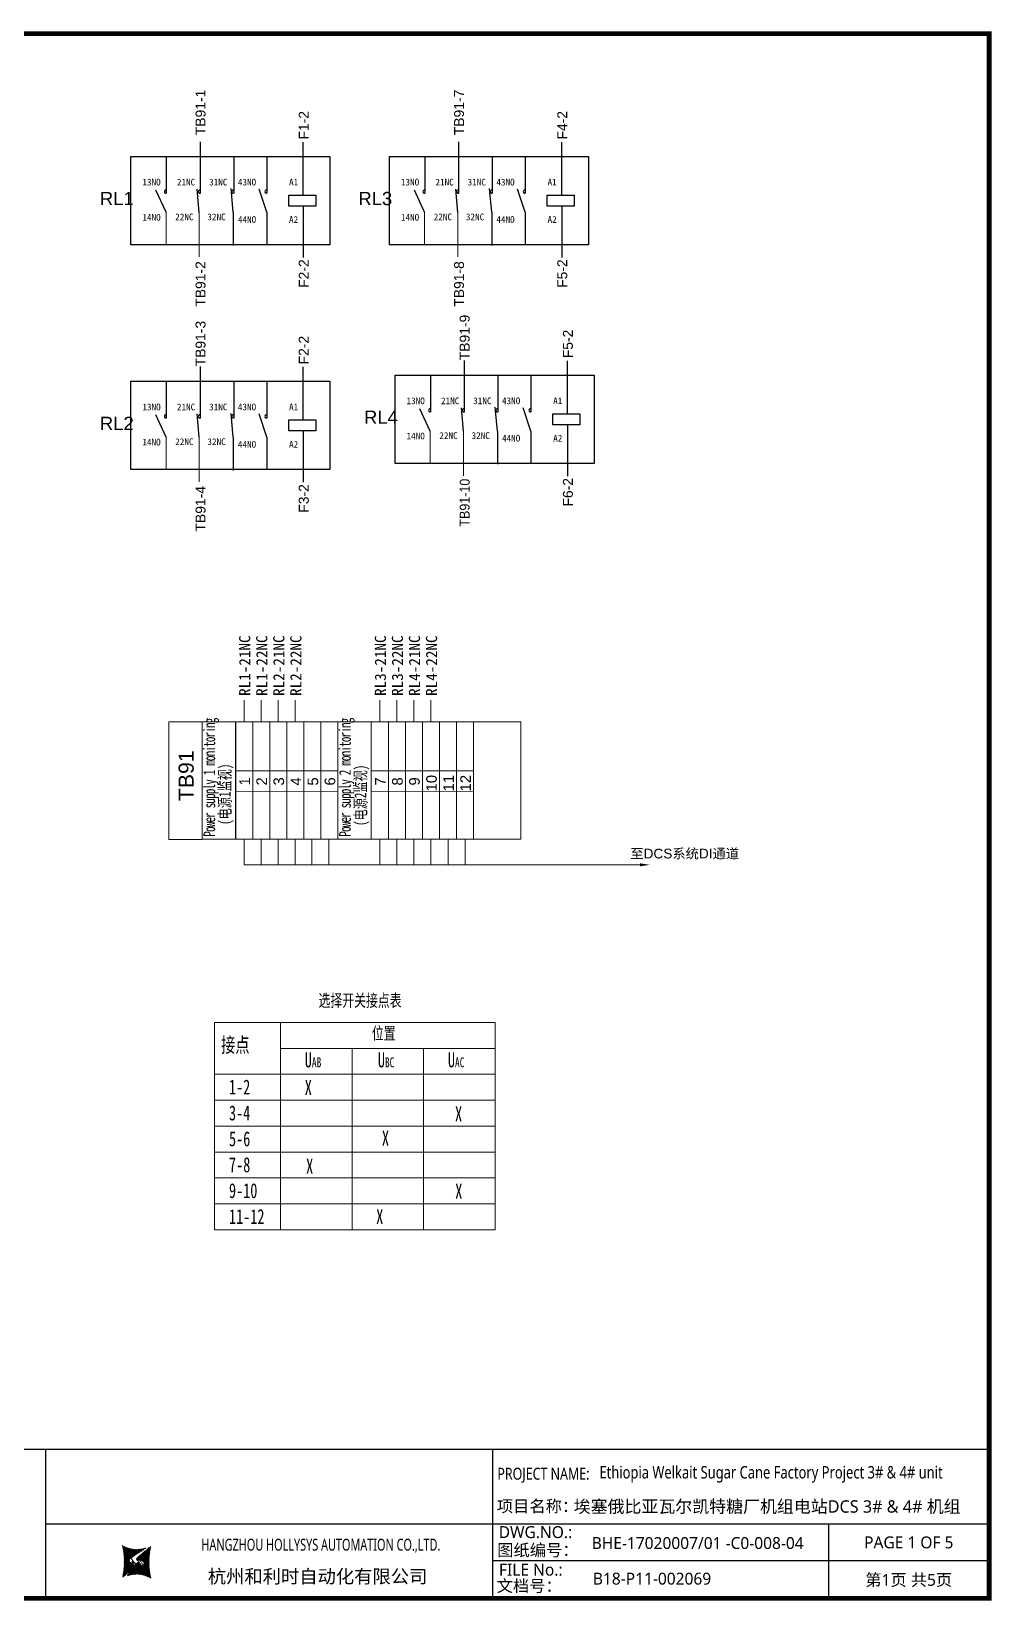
# Model space of a CAD drawing. Extents: x 81437 to 204847, y -54769 to -29444.
# Drawn here: x 98592 to 100525, y -45831 to -42670 of the extents above; entities that cross this region are included whole.
import ezdxf
from ezdxf.enums import TextEntityAlignment as Align
from ezdxf.lldxf.tags import DXFTag

# ---------------------------------------------------------------- set-up
doc = ezdxf.new("R2010")
doc.units = 0
doc.header["$LTSCALE"] = 100
doc.header["$MEASUREMENT"] = 0
for name, color, linetype in [('t', 1, 'Continuous'), ('标准图框及表格', 7, 'Continuous'), ('继电器', 7, 'Continuous')]:
    doc.layers.add(name, color=color, linetype=linetype)
doc.layers.add('细实线', color=7, linetype='Continuous', lineweight=20)
doc.styles.add('HZ', font='arial.ttf', dxfattribs={"width": 0.7})
doc.styles.get("Standard").update_dxf_attribs({"font": ''})
doc.styles.add('微软雅黑', font='')
doc.styles.get('Standard').set_extended_font_data('SimSun')
doc.styles.get('微软雅黑').set_extended_font_data('Microsoft YaHei')
tags = doc.linetypes.add('CENTER', pattern=[2, 1.25, -0.25, 0.25, -0.25]).pattern_tags.tags
tags[10:11] = [DXFTag(74, 4), DXFTag(75, 0), DXFTag(340, '0'), DXFTag(46, 1.0), DXFTag(50, 0.0), DXFTag(44, 0.0), DXFTag(45, 0.0)]
tags[8:9] = [DXFTag(74, 4), DXFTag(75, 0), DXFTag(340, '0'), DXFTag(46, 1.0), DXFTag(50, 0.0), DXFTag(44, 0.0), DXFTag(45, 0.0)]
tags[6:7] = [DXFTag(74, 4), DXFTag(75, 0), DXFTag(340, '0'), DXFTag(46, 1.0), DXFTag(50, 0.0), DXFTag(44, 0.0), DXFTag(45, 0.0)]
tags[4:5] = [DXFTag(74, 4), DXFTag(75, 0), DXFTag(340, '0'), DXFTag(46, 1.0), DXFTag(50, 0.0), DXFTag(44, 0.0), DXFTag(45, 0.0)]
tags = doc.linetypes.add('WASTE', pattern=[0.375, 0.25, -0.125]).pattern_tags.tags
tags[6:7] = [DXFTag(74, 4), DXFTag(75, 0), DXFTag(340, '0'), DXFTag(46, 1.0), DXFTag(50, 0.0), DXFTag(44, 0.0), DXFTag(45, 0.0)]
tags[4:5] = [DXFTag(74, 4), DXFTag(75, 0), DXFTag(340, '0'), DXFTag(46, 1.0), DXFTag(50, 0.0), DXFTag(44, 0.0), DXFTag(45, 0.0)]
pattern_1 = [(45, (-6.162819773475348, -58.86246267448996), (-0.736262898216564, 0.7362628982165641), [])]

# ---------------------------------------------------------------- blocks, each defined once
blk = doc.blocks.new('图框')
at = {"layer": '标准图框及表格'}
h = blk.add_hatch(dxfattribs=at)
h.set_pattern_fill('ANSI31', color=5, scale=8.329863809039892, style=0)
h.set_pattern_definition(pattern_1)
edge = h.paths.add_edge_path()
edge.add_arc((2393.094436262916, -3057.016314091056), 55.18534773488954, 238.1092081981581, 291.6531626184834)
edge.add_line((2413.457117633552, -3108.307481089123), (2382.362679957259, -3129.105284474292))
edge.add_arc((2232.744557938924, -3137.191253253037), 135.3602868968974, 346.3915348661821, 374.2500326978034)
edge.add_line((2364.304773850054, -3169.039594784347), (2391.343418124445, -3146.7148906974))
edge.add_line((2385.17637942767, -3139.143911424919), (2389.981166822123, -3139.761302572286))
edge.add_spline(control_points=[(2391.307199095063, -3146.750097628447), (2392.196661605914, -3145.885543305817), (2393.808172678844, -3144.319160410171), (2393.706362376579, -3140.114756849009), (2391.263680388605, -3139.875266105763), (2389.959101290711, -3139.747359722689)], knot_values=[0, 0, 0, 0, 6.844331067525468, 12.40042740766005, 18.76924275352248, 18.76924275352248, 18.76924275352248, 18.76924275352248], weights=[1, 1, 1, 1, 1, 1], degree=3, periodic=0)
edge.add_spline(control_points=[(2382.352543285211, -3129.127895979397), (2381.626555155563, -3129.73152025812), (2380.315378592357, -3130.821700626719), (2379.381276507607, -3132.24510027398), (2378.964379386169, -3132.880374753903)], knot_values=[0, 0, 0, 0, 5.253673658024614, 9.488438564008057, 9.488438564008057, 9.488438564008057, 9.488438564008057], weights=[1, 1, 1, 1, 1], degree=3, periodic=0)
edge.add_spline(control_points=[(2380.109845815059, -3131.144179531064), (2379.558651433159, -3131.767985770505), (2378.469607692277, -3133.249177120419), (2378.75000888206, -3136.59141356358), (2381.696031569307, -3138.758015293683), (2384.022624161043, -3139.007997601494), (2385.15175362843, -3139.129317677358)], knot_values=[10.66597461496156, 10.66597461496156, 10.66597461496156, 10.66597461496156, 18.97770399508879, 28.89455822145742, 41.119553648298, 52.64692538081317, 52.64692538081317, 52.64692538081317, 52.64692538081317], weights=[1, 1, 1, 1, 1, 1, 1], degree=3, periodic=0)
h = blk.add_hatch(dxfattribs=at)
h.set_pattern_fill('ANSI31', color=3, scale=8.329863809039892, style=0)
h.set_pattern_definition(pattern_1)
edge = h.paths.add_edge_path()
edge.add_line((2396.306912351669, -3134.638821765021), (2401.543221691929, -3135.303048767099))
edge.add_spline(control_points=[(2394.881673431148, -3127.632408877759), (2393.992210920092, -3128.496963200258), (2392.380699847337, -3130.063346096064), (2392.482510149457, -3134.26774965708), (2394.925192137576, -3134.507240400384), (2396.229771235499, -3134.635146783385)], knot_values=[0, 0, 0, 0, 6.844331067526932, 12.40042740766158, 18.76924275352342, 18.76924275352342, 18.76924275352342, 18.76924275352342], weights=[1, 1, 1, 1, 1, 1], degree=3, periodic=0)
edge.add_line((2421.884098676157, -3105.342911721815), (2394.845454401773, -3127.667615808762))
edge.add_spline(control_points=[(2406.462349776273, -3142.781070641064), (2406.85282482484, -3142.285248106444), (2407.700959278394, -3140.915136680455), (2407.438863643569, -3137.791092942495), (2404.4928409567, -3135.624491212552), (2402.166248364556, -3135.374508904741), (2401.037118897577, -3135.253188828716)], knot_values=[12.65408913243743, 12.65408913243743, 12.65408913243743, 12.65408913243743, 18.97770399508879, 28.89455822145742, 41.119553648298, 52.64692538081317, 52.64692538081317, 52.64692538081317, 52.64692538081317], weights=[1, 1, 1, 1, 1, 1, 1], degree=3, periodic=0)
edge.add_line((2405.463463917236, -3143.838156073773), (2406.618423075823, -3142.594514654259))
edge.add_line((2403.858524028219, -3145.261600863971), (2405.463463917236, -3143.838156073904))
edge.add_line((2372.73175489228, -3166.075025417009), (2403.826192568573, -3145.277222031841))
edge.add_arc((2393.094436262916, -3217.366192415033), 55.18534773488965, 58.10920819815809, 111.6531626184834)
edge.add_arc((2553.444314586908, -3137.191253253037), 135.360286896897, 166.3915348661823, 194.2500326978024)
at = {"color": 7}
for p, q in [((2209.47921527367, -2910.443887418679), (2209.47921527367, -3210.443887418679)), ((3109.47921527367, -2910.443887418679), (3109.47921527367, -3210.443887418679)), ((2209.47921527367, -3060.443887418679), (3109.47921527367, -3060.443887418679)), ((3109.47921527367, -3060.443887418679), (4109.47921527367, -3060.443887418679)), ((3785.62275226965, -3060.443887418679), (3785.62275226965, -3210.443887418679)), ((4109.47921527367, -3135.443887418679), (3109.47921527367, -3135.443887418679))]:
    blk.add_line(p, q, dxfattribs=at)
at = {"color": 7, "const_width": 3}
blk.add_lwpolyline([(4109.47921527367, -2910.443887418679), (-6.162819773475348, -2910.443887418679)], dxfattribs=at)
at = {"layer": 't', "color": 7, "const_width": 9.61519705431492}
blk.add_lwpolyline([(4109.47921527367, -3210.443887418679), (4109.47921527367, -58.86246267448996), (-6.162819773475348, -58.86246267448996), (-6.162819773475348, -3210.443887418679)], close=True, dxfattribs=at)
at = {"color": 7, "linetype": 'CENTER', "style": '微软雅黑'}
for s, height, p in [('项目名称：', 24, (3118.237888517288, -3036.94681899895)), ('图纸编号：', 24, (3119.058468482224, -3125.527001057468)), ('杭州和利时自动化有限公司', 27, (2536.38633266712, -3179.976961063531)), ('文档号：', 24, (3117.869572934458, -3197.591179766443))]:
    blk.add_text(s, height=height, dxfattribs=at).set_placement(p)
at = {"color": 7, "style": '微软雅黑', "flags": 8}
for tag, p, height in [('DWG.NAME:', (1375.473639447489, -2969.2419877869), 25), ('DWG.NO.:', (3122.023352488108, -3089.264933317976), 24), ('图纸编号', (3309.199899152482, -3111.267140832559), 24), ('FILENO.:', (3122.509725826509, -3164.966587124836), 24), ('文档号', (3311.563545755656, -3182.994948628203), 24)]:
    blk.add_attdef(tag, p, '', height=height, dxfattribs=at)
at = {"color": 7, "style": '微软雅黑', "width": 0.8, "flags": 8}
for tag, p, height in [('PROJECTNAME:', (3119.317365890063, -2971.670387076527), 24), ('PROJECT_NAME', (3324.743137664682, -2969.191656158461), 25)]:
    blk.add_attdef(tag, p, '', height=height, dxfattribs=at)
at = {"color": 7, "style": '微软雅黑', "flags": 8}
for tag, height, width, p in [('RENLIU', 24, 0.7, (692.0254873090671, -3009.243060483925)), ('SHUFENWANG', 24, 0.7, (879.6254712981536, -3009.243060483925)), ('FANGHOU', 24, 0.7, (1063.567935676903, -3009.243060483925)), ('DANDANLI', 24, 0.7, (1243.852880445316, -3009.243060483925)), ('#10STATIONONTROLCABINETCOVER', 30, 0.6, (1771.737284051596, -3076.044837234568)), ('HANGZHOUHOLLYSYSAUTOMATIONCO.,LTD.', 24, 0.7, (2763.919484516009, -3104.577265918681))]:
    blk.add_attdef(tag, text='', height=height, dxfattribs=dict(at, width=width)).set_placement(p, align=Align.MIDDLE)
for tag, p in [('图纸名称:', (1371.649552043295, -3024.785799731683)), ('项目名称', (3272.897224152879, -3045.626842364768))]:
    blk.add_attdef(tag, text='', height=25, dxfattribs=at).set_placement(p, align=Align.BOTTOM_LEFT)
at = {"color": 7, "flags": 8}
blk.add_attdef('A', text='', height=23, dxfattribs=at).set_placement((53.73638948711596, -3033.744016823508), align=Align.MIDDLE)
at = {"color": 7, "style": '微软雅黑', "flags": 8}
for tag, height, p in [('设计时间', 23, (207.7030023673433, -3033.744016823508)), ('刘仁', 23, (692.0254873090671, -3061.050838701933)), ('王姝芬', 23, (879.6254712981536, -3061.050838701933)), ('侯方', 23, (1063.567935676903, -3061.050838701933)), ('李丹丹', 23, (1243.852880445316, -3061.050838701933)), ('PAGEXOFX', 24, (3947.55098377166, -3097.943887418679)), ('REV.', 24, (53.21983990701119, -3121.911417548025)), ('DATE', 24, (202.7449719716897, -3121.911417548025)), ('DESCRIPTION', 24, (445.5564698352027, -3121.911417548025)), ('PREPARED', 24, (692.0254873090671, -3121.911417548025)), ('CHECKED', 24, (879.625471298139, -3121.911417548025)), ('SIGNED', 24, (1063.567935676889, -3121.911417548025)), ('APPROVED', 24, (1243.852880445316, -3121.911417548025)), ('图纸名称', 30, (1771.737284051596, -3153.557526718527)), ('第几页共几页', 24, (3947.55098377166, -3172.943887418679))]:
    blk.add_attdef(tag, text='', height=height, dxfattribs=at).set_placement(p, align=Align.MIDDLE)
at = {"layer": '标准图框及表格', "color": 5, "style": 'HZ'}
for s, p in [('pgqh', (2367.722055843864, -3118.539690870716)), ('hollilas', (2367.889081852576, -3144.830947292762))]:
    blk.add_text(s, height=5.205656721233694, dxfattribs=at).set_placement(p)
at = {"layer": '标准图框及表格', "color": 3, "style": 'HZ'}
for s, height, p in [('auto', 8.676094535389492, (2394.744307490306, -3133.062499086471)), ('hollysys', 4.338047267694746, (2396.375285240625, -3158.593924068552))]:
    blk.add_text(s, height=height, dxfattribs=at).set_placement(p)

msp = doc.modelspace()

# ---------------------------------------------------------------- linework, layer by layer
for p, q in [((98931.76332078919, -42891.85101438608), (98931.76332078919, -42995.91869447423)), ((99139.61640028276, -42999.60641030823), (99139.61640028276, -42892.62890773779)), ((99452.20605718713, -42891.85101438608), (99452.20605718713, -42995.91869447423)), ((99660.05913668069, -42999.60641030823), (99660.05913668069, -42892.62890773779)), ((98863.76215785508, -42921.64802043389), (98863.66451349574, -42995.80574232292)), ((98999.36332078917, -42921.64802043389), (98999.36332078917, -42995.62346611528)), ((99065.91966189149, -42921.64802043389), (99065.91966189149, -42995.75299653946)), ((99384.20489425304, -42921.64802043389), (99384.1072498937, -42995.80574232292)), ((99519.80605718713, -42921.64802043389), (99519.80605718713, -42995.62346611528)), ((99586.36239828942, -42921.64802043389), (99586.36239828942, -42995.75299653946)), ((98863.29708678157, -43034.13698778128), (98842.68875108972, -42989.2402564526)), ((98930.00699313443, -43034.18973356474), (98926.0137555506, -42987.49297091119)), ((98998.49708678159, -43034.13698778128), (98994.10504191705, -42986.38088685273)), ((99066.09708678159, -43034.13698778128), (99050.60601366869, -42987.44886008845)), ((99383.73982317954, -43034.13698778128), (99363.13148748768, -42989.2402564526)), ((99450.4497295324, -43034.18973356474), (99446.45649194856, -42987.49297091119)), ((99518.93982317955, -43034.13698778128), (99514.54777831501, -42986.38088685273)), ((99586.53982317953, -43034.13698778128), (99571.04875006665, -42987.44886008845)), ((99139.61640028276, -43021.68676997807), (99139.61640028276, -43125.04409137664)), ((99660.05913668069, -43021.68676997807), (99660.05913668069, -43125.04409137664)), ((98998.49708678159, -43034.13698778128), (98998.49708678159, -43101.11583254527)), ((99066.09708678159, -43034.13698778128), (99066.09708678159, -43099.46851697504)), ((99518.93982317955, -43034.13698778128), (99518.93982317955, -43101.11583254527)), ((99586.53982317953, -43034.13698778128), (99586.53982317953, -43099.46851697504)), ((99463.51643554347, -43332.39852066973), (99463.51643554347, -43436.46620075786)), ((99671.36951503703, -43440.15391659187), (99671.36951503703, -43333.17641402144)), ((98931.76332078919, -43344.74550576585), (98931.76332078919, -43448.81318585399)), ((99139.61640028276, -43452.50090168799), (99139.61640028276, -43345.52339911756)), ((99395.51527260941, -43362.19552671754), (99395.41762825004, -43436.35324860655)), ((99531.1164355435, -43362.19552671754), (99531.1164355435, -43436.17097239892)), ((99597.67277664579, -43362.19552671754), (99597.67277664579, -43436.30050282311)), ((98863.76215785508, -43374.54251181366), (98863.66451349574, -43448.70023370268)), ((98999.36332078917, -43374.54251181366), (98999.36332078917, -43448.51795749505)), ((99065.91966189149, -43374.54251181366), (99065.91966189149, -43448.64748791924)), ((99395.05020153591, -43474.68449406493), (99374.44186584406, -43429.78776273623)), ((99461.76010788874, -43474.73723984837), (99457.76687030493, -43428.04047719482)), ((99530.25020153589, -43474.68449406493), (99525.85815667138, -43426.92839313636)), ((99597.8502015359, -43474.68449406493), (99582.35912842302, -43427.99636637208)), ((98863.29708678157, -43487.03147916106), (98842.68875108972, -43442.13474783236)), ((98930.00699313443, -43487.0842249445), (98926.0137555506, -43440.38746229095)), ((98998.49708678159, -43487.03147916106), (98994.10504191705, -43439.27537823249)), ((99066.09708678159, -43487.03147916106), (99050.60601366869, -43440.34335146821)), ((99671.36951503703, -43462.23427626172), (99671.36951503703, -43565.59159766028)), ((98998.49708678159, -43487.03147916106), (98998.49708678159, -43554.01032392503)), ((99066.09708678159, -43487.03147916106), (99066.09708678159, -43552.36300835482)), ((99139.61640028276, -43474.58126135785), (99139.61640028276, -43577.93858275641)), ((99530.25020153589, -43474.68449406493), (99530.25020153589, -43541.6633388289)), ((99597.8502015359, -43474.68449406493), (99597.8502015359, -43540.01602325869))]:
    msp.add_line(p, q)
at = {"color": 4, "linetype": 'WASTE'}
for points in [[(98792.58490744173, -42921.64802043389), (99193.06525862082, -42921.64802043389), (99193.06525862082, -43099.46851697504), (98792.58490744173, -43099.46851697504)], [(99313.02764383967, -42921.64802043389), (99713.50799501878, -42921.64802043389), (99713.50799501878, -43099.46851697504), (99313.02764383967, -43099.46851697504)], [(99324.33802219601, -43362.19552671754), (99724.81837337512, -43362.19552671754), (99724.81837337512, -43540.01602325869), (99324.33802219601, -43540.01602325869)], [(98792.58490744173, -43374.54251181366), (99193.06525862082, -43374.54251181366), (99193.06525862082, -43552.36300835482), (98792.58490744173, -43552.36300835482)]]:
    msp.add_lwpolyline(points, close=True, dxfattribs=at)
for points in [[(99110.1004794941, -42999.60641030823), (99164.56536667973, -42999.60641030823), (99164.56536667973, -43021.68676997807), (99110.1004794941, -43021.68676997807)], [(99630.54321589203, -42999.60641030823), (99685.00810307766, -42999.60641030823), (99685.00810307766, -43021.68676997807), (99630.54321589203, -43021.68676997807)], [(99110.1004794941, -43452.50090168799), (99164.56536667973, -43452.50090168799), (99164.56536667973, -43474.58126135785), (99110.1004794941, -43474.58126135785)], [(99641.8535942484, -43440.15391659187), (99696.318481434, -43440.15391659187), (99696.318481434, -43462.23427626172), (99641.8535942484, -43462.23427626172)]]:
    msp.add_lwpolyline(points, close=True)
for centre, radius, start, end in [((98863.16414062791, -42992.53106398125), 3.312686409576717, 81.31236673498778, 278.6876332650122), ((98931.06596379749, -42992.53106398125), 3.312686409576717, 81.31236673498778, 278.6876332650122), ((98931.08421585649, -42992.47831819781), 3.312686409576717, 81.31236673498778, 278.6876332650122), ((98998.71011501369, -42992.47831819781), 3.312686409579571, 81.31236673419629, 278.6876332658037), ((99065.26645611598, -42992.47831819781), 3.312686409579571, 81.31236673419629, 278.6876332658037), ((99383.60687702584, -42992.53106398125), 3.312686409576717, 81.31236673419629, 278.6876332658037), ((99451.50870019545, -42992.53106398125), 3.312686409576717, 81.31236673498778, 278.6876332650122), ((99451.52695225445, -42992.47831819781), 3.312686409576717, 81.31236673498778, 278.6876332650122), ((99519.15285141165, -42992.47831819781), 3.312686409579571, 81.31236673498778, 278.6876332650122), ((99585.70919251394, -42992.47831819781), 3.312686409579571, 81.31236673419629, 278.6876332658037), ((99394.91725538221, -43433.0785702649), 3.312686409576717, 81.31236673498778, 278.6876332650122), ((99462.81907855182, -43433.0785702649), 3.312686409576717, 81.31236673498778, 278.6876332650122), ((99462.8373306108, -43433.02582448145), 3.312686409576717, 81.31236673498778, 278.6876332650122), ((99530.463229768, -43433.02582448145), 3.312686409579571, 81.31236673498778, 278.6876332650122), ((99597.01957087031, -43433.02582448145), 3.312686409579571, 81.31236673498778, 278.6876332650122), ((98863.16414062791, -43445.42555536103), 3.312686409576717, 81.31236673498778, 278.6876332650122), ((98931.06596379749, -43445.42555536103), 3.312686409576717, 81.31236673498778, 278.6876332650122), ((98931.08421585649, -43445.37280957757), 3.312686409576717, 81.31236673498778, 278.6876332650122), ((98998.71011501369, -43445.37280957757), 3.312686409579571, 81.31236673419629, 278.6876332658037), ((99065.26645611598, -43445.37280957757), 3.312686409579571, 81.31236673419629, 278.6876332658037)]:
    msp.add_arc(centre, radius, start, end)
at = {"layer": '细实线'}
for p, q in [((98863.29708678157, -43034.13698778128), (98863.29708678157, -43099.46851697504)), ((98930.00699313443, -43034.18973356474), (98930.00699313443, -43124.11951068083)), ((99383.73982317954, -43034.13698778128), (99383.73982317954, -43099.46851697504)), ((99450.4497295324, -43034.18973356474), (99450.4497295324, -43124.11951068083)), ((98863.29708678157, -43487.03147916106), (98863.29708678157, -43552.36300835482)), ((98930.00699313443, -43487.0842249445), (98930.00699313443, -43577.01400206059)), ((99395.05020153591, -43474.68449406493), (99395.05020153591, -43540.01602325869)), ((99461.76010788874, -43474.73723984837), (99461.76010788874, -43564.66701696446)), ((99020.54938375778, -44060.2914969016), (99020.54938375778, -44016.65258988814)), ((99054.85178630898, -44060.2914969016), (99054.85178630898, -44016.65258988814)), ((99089.15418886018, -44060.2914969016), (99089.15418886018, -44016.65258988814)), ((99123.4565914114, -44060.2914969016), (99123.4565914114, -44016.65258988814)), ((99293.6642281237, -44060.2914969016), (99293.6642281237, -44016.65258988814)), ((99327.96663067493, -44060.2914969016), (99327.96663067493, -44016.65258988814)), ((99362.29807415177, -44060.2914969016), (99362.29807415177, -44016.65258988814)), ((99396.600476703, -44060.2914969016), (99396.600476703, -44016.65258988814)), ((99020.54938375778, -44297.04567689741), (99020.54938375778, -44348.59002500662)), ((99054.85178630898, -44297.04567689741), (99054.85178630898, -44348.59002500662)), ((99089.15418886018, -44297.04567689741), (99089.15418886018, -44348.59002500662)), ((99123.4565914114, -44297.04567689741), (99123.4565914114, -44348.59002500662)), ((99156.45461791885, -44297.04567689741), (99156.45461791885, -44348.59002500662)), ((99190.75702047008, -44297.04567689741), (99190.75702047008, -44348.59002500662)), ((99293.6642281237, -44296.86676982971), (99293.6642281237, -44348.41111793891)), ((99327.96663067493, -44296.86676982971), (99327.96663067493, -44348.41111793891)), ((99362.29807415177, -44296.86676982971), (99362.29807415177, -44348.41111793891)), ((99396.600476703, -44296.86676982971), (99396.600476703, -44348.41111793891)), ((99430.93192017984, -44296.86676982971), (99430.93192017984, -44348.41111793891)), ((99465.23432273106, -44296.86676982971), (99465.23432273106, -44348.41111793891)), ((99020.54938375778, -44348.59002500662), (99817.51854661191, -44348.59002500662))]:
    msp.add_line(p, q, dxfattribs=at)
at = {"layer": '细实线', "color": 7}
for p, q in [((99003.42722340784, -44159.30801918152), (99037.72962595904, -44159.30801918152)), ((99037.72962595904, -44159.30801918152), (99072.03202851024, -44159.30801918152)), ((99072.03202851026, -44159.30801918152), (99106.33443106146, -44159.30801918152)), ((99106.33443106146, -44159.30801918152), (99140.63683361266, -44159.30801918152)), ((99140.63683361269, -44159.30801918152), (99174.93923616389, -44159.30801918152)), ((99174.93923616389, -44159.30801918152), (99209.24163871509, -44159.30801918152)), ((99276.54206777379, -44159.30801918152), (99310.84447032498, -44159.30801918152)), ((99310.84447032498, -44159.30801918152), (99345.14687287618, -44159.30801918152)), ((99345.17591380185, -44159.30801918152), (99379.47831635305, -44159.30801918152)), ((99379.47831635305, -44159.30801918152), (99413.78071890425, -44159.30801918152)), ((99413.80975982992, -44159.30801918152), (99448.11216238112, -44159.30801918152)), ((99448.11216238112, -44159.30801918152), (99482.41456493232, -44159.30801918152)), ((99003.39818248217, -44201.25888050294), (99037.72962595904, -44201.16942696908)), ((99037.70058503337, -44201.25888050294), (99072.03202851024, -44201.16942696908)), ((99072.0029875846, -44201.25888050294), (99106.33443106146, -44201.16942696908)), ((99106.30539013579, -44201.25888050294), (99140.63683361266, -44201.16942696908)), ((99140.60779268702, -44201.25888050294), (99174.93923616389, -44201.16942696908)), ((99174.91019523822, -44201.25888050294), (99209.24163871509, -44201.16942696908)), ((99276.51302684812, -44201.25888050294), (99310.84447032498, -44201.16942696908)), ((99310.81542939931, -44201.25888050294), (99345.14687287618, -44201.16942696908)), ((99345.14687287618, -44201.25888050294), (99379.47831635305, -44201.16942696908)), ((99379.44927542738, -44201.25888050294), (99413.78071890425, -44201.16942696908)), ((99413.78071890425, -44201.25888050294), (99448.11216238112, -44201.16942696908)), ((99448.08312145545, -44201.25888050294), (99482.41456493232, -44201.16942696908))]:
    msp.add_line(p, q, dxfattribs=at)
at = {"layer": '细实线', "color": 0}
for p, q in [((98960.79753396814, -44666.08842051799), (99525.83579544246, -44666.08842051799)), ((98960.79753396814, -44666.08842051799), (98960.79753396814, -45083.71966027928)), ((99093.5095217782, -44666.08842051799), (99093.5095217782, -45083.71966027928)), ((99525.83579544246, -44666.08842051799), (99525.83579544246, -45083.71966027928)), ((99093.5095217782, -44718.29232548815), (99525.83579544246, -44718.29232548815)), ((99093.5095217782, -44718.29232548815), (99525.83579544246, -44718.29232548815)), ((99237.61827966629, -44718.29232548815), (99237.61827966629, -45083.71966027928)), ((99381.72703755437, -44718.29232548815), (99381.72703755437, -45083.71966027928)), ((98960.79753396814, -44770.49623045832), (99525.83579544246, -44770.49623045832)), ((98960.79753396814, -44822.70013542847), (99525.83579544246, -44822.70013542847)), ((98960.79753396814, -44874.90404039863), (99525.83579544246, -44874.90404039863)), ((98960.79753396814, -44927.1079453688), (99525.83579544246, -44927.1079453688)), ((98960.79753396814, -44979.31185033896), (99525.83579544246, -44979.31185033896)), ((98960.79753396814, -45031.51575530911), (99525.83579544246, -45031.51575530911)), ((98960.79753396814, -45083.71966027928), (99525.83579544246, -45083.71966027928)), ((99237.61827966629, -45083.71966027928), (99290.39050086471, -45083.71966027928))]:
    msp.add_line(p, q, dxfattribs=at)
at = {"layer": '细实线', "color": 7}
for points in [[(98868.92544338387, -44297.32107930641), (98868.92544338387, -44060.2914969016), (98936.0977534235, -44060.2914969016), (98936.0977534235, -44297.32107930641)], [(98936.0977534235, -44060.2914969016), (99003.3691415565, -44060.2914969016), (99003.3691415565, -44297.22458396512), (98936.0977534235, -44297.22458396512)], [(99003.39818248217, -44060.2914969016), (99037.70058503337, -44060.2914969016), (99037.70058503337, -44297.04567689741), (99003.39818248217, -44297.04567689741)], [(99037.70058503337, -44060.2914969016), (99072.0029875846, -44060.2914969016), (99072.0029875846, -44297.04567689741), (99037.70058503337, -44297.04567689741)], [(99072.0029875846, -44060.2914969016), (99106.30539013579, -44060.2914969016), (99106.30539013579, -44297.04567689741), (99072.0029875846, -44297.04567689741)], [(99106.30539013579, -44060.2914969016), (99140.60779268702, -44060.2914969016), (99140.60779268702, -44297.04567689741), (99106.30539013579, -44297.04567689741)], [(99140.60779268702, -44060.2914969016), (99174.91019523822, -44060.2914969016), (99174.91019523822, -44297.04567689741), (99140.60779268702, -44297.04567689741)], [(99174.91019523822, -44060.2914969016), (99209.21259778945, -44060.2914969016), (99209.21259778945, -44297.04567689741), (99174.91019523822, -44297.04567689741)], [(99209.21259778945, -44060.2914969016), (99276.48398592244, -44060.2914969016), (99276.48398592244, -44297.22458396512), (99209.21259778945, -44297.22458396512)], [(99276.51302684812, -44060.2914969016), (99310.81542939931, -44060.2914969016), (99310.81542939931, -44297.04567689741), (99276.51302684812, -44297.04567689741)], [(99310.81542939931, -44060.2914969016), (99345.11783195051, -44060.2914969016), (99345.11783195051, -44297.04567689741), (99310.81542939931, -44297.04567689741)], [(99345.14687287618, -44060.2914969016), (99379.44927542738, -44060.2914969016), (99379.44927542738, -44297.04567689741), (99345.14687287618, -44297.04567689741)], [(99379.44927542738, -44060.2914969016), (99413.75167797858, -44060.2914969016), (99413.75167797858, -44297.04567689741), (99379.44927542738, -44297.04567689741)], [(99413.78071890425, -44060.2914969016), (99448.08312145545, -44060.2914969016), (99448.08312145545, -44297.04567689741), (99413.78071890425, -44297.04567689741)], [(99448.08312145545, -44060.2914969016), (99482.38552400665, -44060.2914969016), (99482.38552400665, -44297.04567689741), (99448.08312145545, -44297.04567689741)], [(99482.38552400665, -44060.2914969016), (99577.45123318504, -44060.2914969016), (99577.45123318504, -44297.22458396512), (99482.38552400665, -44297.22458396512)]]:
    msp.add_lwpolyline(points, close=True, dxfattribs=at)
at = {"layer": '细实线'}
msp.add_lwpolyline([(99817.51854661191, -44348.59002500662, 6, 0, 0), (99837.2504910593, -44348.5900250066, 0, 0, 0)], format="xyseb", dxfattribs=at)

# ---------------------------------------------------------------- block references
at = {"color": 1}
ref = msp.add_blockref('图框', (96410.95622202117, -42615.58618580038), dxfattribs=at)
ref.add_attrib('PROJECTNAME:', 'PROJECT NAME:', (99530.27358791123, -45587.2565728769), dxfattribs={"color": 7, "height": 24, "style": '微软雅黑', "width": 0.8000000000000002})
ref.add_attrib('FILENO.:', 'FILE No.:', (99533.46594784767, -45780.55277292521), dxfattribs={"color": 7, "height": 24, "style": '微软雅黑'})
ref.add_attrib('DWG.NO.:', 'DWG.NO.:', (99532.97957450927, -45704.85111911835), dxfattribs={"color": 7, "height": 24, "style": '微软雅黑'})
ref.add_attrib('PAGEXOFX', 'PAGE 1 OF 5', dxfattribs={"color": 7, "height": 24, "style": '微软雅黑', "flags": 8}).set_placement((100358.5072057928, -45713.53007321906), align=Align.MIDDLE)
ref.add_attrib('PROJECT_NAME', 'Ethiopia Welkait Sugar Cane Factory Project 3# & 4# unit', (99735.69935968585, -45584.77784195884), dxfattribs={"color": 7, "height": 25, "style": '微软雅黑', "width": 0.8})
ref.add_attrib('项目名称', '埃塞俄比亚瓦尔凯特糖厂机组电站DCS 3# & 4# 机组', dxfattribs={"color": 7, "height": 25, "style": '微软雅黑'}).set_placement((99683.85344617405, -45661.21302816515), align=Align.BOTTOM_LEFT)
ref.add_attrib('HANGZHOUHOLLYSYSAUTOMATIONCO.,LTD.', 'HANGZHOU HOLLYSYS AUTOMATION CO.,LTD.', dxfattribs={"color": 7, "height": 24, "style": '微软雅黑', "width": 0.6999999999999998}).set_placement((99174.87570653718, -45720.16345171906), align=Align.MIDDLE)
ref.add_attrib('文档号', 'B18-P11-002069', (99722.51976777683, -45798.58113442858), dxfattribs={"color": 7, "height": 24, "style": '微软雅黑', "flags": 8})
ref.add_attrib('图纸编号', 'BHE-17020007/01 -C0-008-04', (99720.15612117364, -45726.85332663294), dxfattribs={"color": 7, "height": 24, "style": '微软雅黑', "flags": 8})
ref.add_attrib('第几页共几页', '第1页 共5页', dxfattribs={"color": 7, "height": 24, "style": '微软雅黑', "flags": 8}).set_placement((100358.5072057928, -45788.53007321906), align=Align.MIDDLE)

# ---------------------------------------------------------------- texts
at = {"linetype": 'WASTE', "char_height": 13.52, "attachment_point": 1}
for s, insert, width in [('13NO', (98815.64996459089, -42966.57006959924), 21.05947768404018), ('21NC', (98885.12475878307, -42966.57006959924), 19.18468349185002), ('31NC', (98949.93181690101, -42966.57006959924), 19.18468349185002), ('43NO', (99007.87048721306, -42966.57006959924), 15.14790299615867), ('A1', (99110.88662784545, -42966.5173238158), 15.14790299615867), ('13NO', (99336.09270098883, -42966.57006959924), 21.05947768404018), ('21NC', (99405.56749518104, -42966.57006959924), 19.18468349185002), ('31NC', (99470.37455329897, -42966.57006959924), 19.18468349185002), ('43NO', (99528.31322361103, -42966.57006959924), 15.14790299615867), ('A1', (99631.32936424341, -42966.5173238158), 15.14790299615867), ('14NO', (98815.64996459089, -43037.42578647488), 21.05947768404018), ('22NC', (98881.72498622655, -43036.56169236664), 22.58445604837777), ('32NC', (98946.53204434451, -43036.56169236664), 22.58445604837777), ('44NO', (99007.87048721306, -43041.89629659794), 15.14790299615867), ('A2', (99110.88662784545, -43041.84355081449), 15.14790299615867), ('14NO', (99336.09270098883, -43037.42578647488), 21.05947768404018), ('22NC', (99402.16772262448, -43036.56169236664), 22.58445604837777), ('32NC', (99466.97478074244, -43036.56169236664), 22.58445604837777), ('44NO', (99528.31322361103, -43041.89629659794), 15.14790299615867), ('A2', (99631.32936424341, -43041.84355081449), 15.14790299615867), ('13NO', (98815.64996459089, -43419.46456097902), 21.05947768404018), ('21NC', (98885.12475878307, -43419.46456097902), 19.18468349185002), ('31NC', (98949.93181690101, -43419.46456097902), 19.18468349185002), ('43NO', (99007.87048721306, -43419.46456097902), 15.14790299615867), ('A1', (99110.88662784545, -43419.41181519556), 15.14790299615867), ('13NO', (99347.40307934517, -43407.11757588289), 21.05947768404018), ('21NC', (99416.87787353738, -43407.11757588289), 19.18468349185002), ('31NC', (99481.68493165534, -43407.11757588289), 19.18468349185002), ('43NO', (99539.6236019674, -43407.11757588289), 15.14790299615867), ('A1', (99642.63974259979, -43407.06483009944), 15.14790299615867), ('14NO', (98815.64996459089, -43490.32027785464), 21.05947768404018), ('22NC', (98881.72498622655, -43489.4561837464), 22.58445604837777), ('32NC', (98946.53204434451, -43489.4561837464), 22.58445604837777), ('44NO', (99007.87048721306, -43494.7907879777), 15.14790299615867), ('A2', (99110.88662784545, -43494.73804219427), 15.14790299615867), ('14NO', (99347.40307934517, -43477.97329275851), 21.05947768404018), ('22NC', (99413.47810098085, -43477.10919865027), 22.58445604837777), ('32NC', (99478.28515909878, -43477.10919865027), 22.58445604837777), ('44NO', (99539.6236019674, -43482.44380288158), 15.14790299615867), ('A2', (99642.63974259979, -43482.39105709814), 15.14790299615867)]:
    msp.add_mtext(s, dxfattribs=dict(at, insert=insert, width=width))
at = {"layer": '细实线', "color": 7, "style": 'HZ'}
for s, height, p in [('RL1', 26.6, (98730.00048619827, -43019.67615626093)), ('RL3', 26.6, (99250.44322259624, -43019.67615626093)), ('RL4', 26.6, (99261.75360095261, -43460.22366254458)), ('RL2', 26.6, (98730.00048619827, -43472.57064764071)), ('至DCS系统DI通道', 19.6, (99797.9702307756, -44335.74123073139))]:
    msp.add_text(s, height=height, dxfattribs=at).set_placement(p)
for s, height, p in [('TB91', 30.576, (98918.93725010735, -44220.13454928622)), ('1', 21.38181818181818, (99032.28463976597, -44188.91316685856)), ('2', 21.38181818181818, (99066.58704231717, -44188.91316685856)), ('3', 21.38181818181818, (99100.8894448684, -44188.91316685856)), ('4', 21.38181818181818, (99135.1918474196, -44188.91316685856)), ('5', 21.38181818181818, (99169.49424997083, -44188.91316685856)), ('6', 21.38181818181818, (99203.79665252203, -44188.91316685856)), ('7', 21.38181818181818, (99305.39948413192, -44188.91316685856)), ('8', 21.38181818181818, (99339.70188668312, -44188.91316685856)), ('9', 21.38181818181818, (99374.03333015999, -44188.91316685856)), ('10', 21.38181818181818, (99408.33573271119, -44200.6662801247)), ('11', 21.38181818181818, (99442.66717618806, -44200.6662801247)), ('12', 21.38181818181818, (99476.96957873926, -44200.6662801247))]:
    msp.add_text(s, height=height, rotation=90, dxfattribs=at).set_placement(p)
at = {"layer": '细实线', "color": 7, "char_height": 22.4, "width": 112.8368929680437, "attachment_point": 1, "rotation": 90}
for s, insert in [('{\\fsimsun|b0|i0|c134|p2;RL1-21NC}', (99010.41834450793, -44008.36606588849)), ('{\\fsimsun|b0|i0|c134|p2;RL1-22NC}', (99044.72074705912, -44008.36606588849)), ('{\\fsimsun|b0|i0|c134|p2;RL2-21NC}', (99079.02314961035, -44008.36606588849)), ('{\\fsimsun|b0|i0|c134|p2;RL2-22NC}', (99113.32555216158, -44008.36606588849)), ('{\\fsimsun|b0|i0|c134|p2;RL3-21NC}', (99283.53318887387, -44008.36606588849)), ('{\\fsimsun|b0|i0|c134|p2;RL3-22NC}', (99317.8355914251, -44008.36606588849)), ('{\\fsimsun|b0|i0|c134|p2;RL4-21NC}', (99352.16703490194, -44008.36606588849)), ('{\\fsimsun|b0|i0|c134|p2;RL4-22NC}', (99386.46943745317, -44008.36606588849))]:
    msp.add_mtext(s, dxfattribs=dict(at, insert=insert))
at = {"layer": '细实线', "color": 7, "char_height": 23.52, "attachment_point": 1, "rotation": 90, "line_spacing_factor": 0.700008, "style": 'HZ'}
for s, insert, width in [('{\\fsimsun|b0|i0|c134|p2;\\W0.7;\\T0.75;Power supply 1 monitoring}', (98938.57477690888, -44291.91698848337), 264.3367407239842), ('{\\fsimsun|b0|i0|c134|p2;\\W0.7;\\T0.75;Power supply 2 monitoring}', (99211.68962127483, -44291.91698848337), 264.3367407239842), ('{\\fsimsun|b0|i0|c134|p2;(电源1监视)}', (98969.66053070966, -44268.22253709761), 210.3938150108609), ('{\\fsimsun|b0|i0|c134|p2;(电源2监视)}', (99242.77537507561, -44270.39853986367), 197.6270455354591)]:
    msp.add_mtext(s, dxfattribs=dict(at, insert=insert, width=width))
at = {"layer": '细实线', "color": 7, "width": 334.3977358621725, "attachment_point": 1, "style": 'HZ'}
for s, insert, char_height in [('{\\f宋体|b0|i0|c134|p2;选择开关接点表}', (99170.2483917313, -44609.32667312209), 25), ('{\\f宋体|b0|i0|c134|p2;接点}', (98974.02436475799, -44696.28691519488), 30), ('{\\f宋体|b0|i0|c134|p2;位置}', (99277.53215294209, -44675.36925267855), 25), ('{\\f宋体|b0|i0|c134|p2;U\\H0.666667x;AB}', (99142.46821710264, -44726.50981691554), 30), ('{\\f宋体|b0|i0|c134|p2;U\\H0.666667x;BC}', (99289.55617787509, -44726.50981691554), 30), ('{\\f宋体|b0|i0|c134|p2;U\\H0.666667x;AC}', (99430.59709451618, -44726.50981691554), 30), ('{\\f宋体|b0|i0|c134|p2;1-2}', (98989.96812055219, -44781.1546551504), 30), ('{\\f宋体|b0|i0|c134|p2;X}', (99142.46821710264, -44782.1085550697), 30), ('{\\f宋体|b0|i0|c134|p2;3-4}', (98989.96812055219, -44833.35856012056), 30), ('{\\f宋体|b0|i0|c134|p2;X}', (99444.99076294148, -44835.39067913411), 30), ('{\\f宋体|b0|i0|c134|p2;5-6}', (98989.96812055219, -44885.56246509071), 30), ('{\\f宋体|b0|i0|c134|p2;X}', (99297.81763253338, -44884.3121178531), 30), ('{\\f宋体|b0|i0|c134|p2;7-8}', (98989.96812055219, -44937.76637006088), 30), ('{\\f宋体|b0|i0|c134|p2;X}', (99145.1936454435, -44940.86475592658), 30), ('{\\f宋体|b0|i0|c134|p2;9-10}', (98989.96812055219, -44989.97027503104), 30), ('{\\f宋体|b0|i0|c134|p2;X}', (99445.39957719264, -44991.14890881602), 30), ('{\\f宋体|b0|i0|c134|p2;11-12}', (98989.96812055219, -45042.17418000121), 30), ('{\\f宋体|b0|i0|c134|p2;X}', (99286.2345620846, -45042.38696162475), 30)]:
    msp.add_mtext(s, dxfattribs=dict(at, insert=insert, char_height=char_height))
at = {"layer": '继电器', "style": 'HZ'}
for tag, p in [('TB91-1', (98942.63524680004, -42832.95069518316)), ('TB91-7', (99463.07798319797, -42832.95069518316)), ('F1-2', (99150.4883262936, -42858.7996757533)), ('F4-2', (99670.93106269154, -42858.7996757533)), ('TB91-2', (98942.63524680004, -43178.42420040224)), ('F2-2', (99150.4883262936, -43157.59175957313)), ('TB91-8', (99463.07798319797, -43178.42420040224)), ('F5-2', (99670.93106269154, -43157.59175957313)), ('TB91-9', (99474.38836155435, -43286.2422323364)), ('TB91-3', (98942.63524680004, -43298.58921743253)), ('F5-2', (99682.24144104791, -43299.34718203693)), ('F2-2', (99150.4883262936, -43311.69416713306)), ('TB91-4', (98942.63524680004, -43631.318691782)), ('F3-2', (99150.4883262936, -43610.48625095289)), ('F6-2', (99682.24144104791, -43598.13926585676))]:
    msp.add_attdef(tag, text='J1', height=20, rotation=90, dxfattribs=at).set_placement(p, align=Align.CENTER)
at = {"layer": '继电器', "style": 'HZ', "width": 0.9}
msp.add_attdef('TB91-10', text='J1', height=20, rotation=90, dxfattribs=at).set_placement((99474.38836155435, -43618.97170668587), align=Align.CENTER)

doc.saveas('drawing.dxf')
